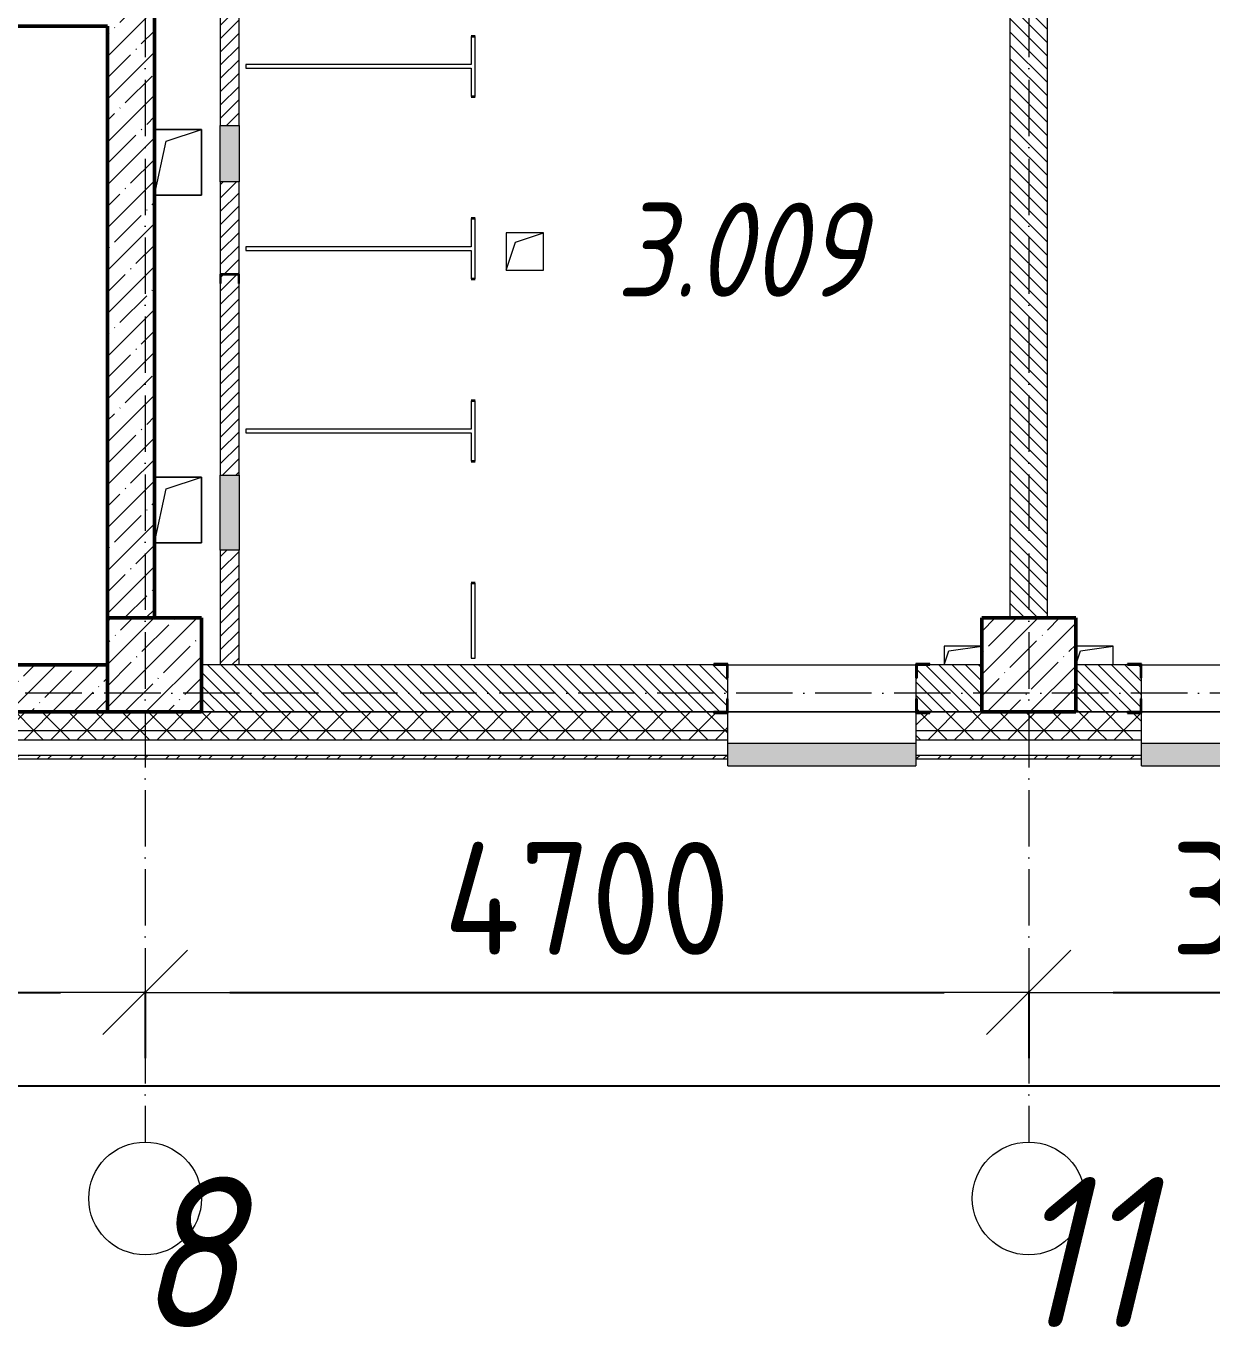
# Model space of a CAD drawing. Header units: millimetres. Extents: x 2294 to 908349, y -83289 to 219220.
# Drawn here: x 178200 to 184509, y 57933 to 64856 of the extents above; entities that cross this region are included whole.
import ezdxf

# ---------------------------------------------------------------- set-up
doc = ezdxf.new("R2010")
doc.units = ezdxf.units.MM
doc.linetypes.add('50_200_ШТРИХ_1Т_ш5_п1_п1_', pattern=[700, 500, -100, 0, -100])
for name, color, linetype, lineweight in [('A-____-____-DIMS', 7, 'Continuous', 9), ('A-DOOR-OPNG-MCUT', 7, 'Continuous', 35), ('A-FLOR-____-OTLN', 7, 'Continuous', 9), ('A-GENM-____-MCUT', 7, 'Continuous', 25), ('A-GENM-____-OTLN', 7, 'Continuous', 9), ('A-GENM-____-OTLN-1', 7, 'Continuous', 25), ('A-GLAZ-____-OTLN', 7, 'Continuous', 9), ('A-WALL-____-MCUT', 7, 'Continuous', 13), ('A-WALL-____-MCUT-1', 7, 'Continuous', 9), ('A-WALL-____-MCUT-2', 7, 'Continuous', 50), ('A-WALL-____-OTLN', 7, 'Continuous', 9), ('A-WALL-____-PATT-1', 7, 'Continuous', 9), ('A-WALL-FNSH-MCUT-1', 7, 'Continuous', 9), ('S-COLS-____-MCUT', 7, 'Continuous', 50), ('S-COLS-____-OTLN', 7, 'Continuous', 9), ('S-GRID-____-IDEN', 7, 'Continuous', 9), ('S-GRID-____-OTLN-1', 7, '50_200_ШТРИХ_1Т_ш5_п1_п1_', 9), ('Марки помещений', 7, 'Continuous', 9)]:
    doc.layers.add(name, color=color, linetype=linetype, lineweight=lineweight)
doc.layers.add('A-DOOR-____-OTLN-1', color=7, linetype='Continuous', lineweight=9, true_color=0xffffff)
doc.layers.add('A-GLAZ-____-OTLN-1', color=7, linetype='Continuous', lineweight=9, true_color=0xc0c0c0)
doc.styles.add('ISOCPEUR_I_2', font='isocpeui.ttf', dxfattribs={"width": 0.85, "height": 2.3})
doc.styles.add('ISOCPEUR_I_9', font='isocpeui.ttf', dxfattribs={"width": 0.9, "height": 250})
doc.styles.add('СПДС', font='isocpeur.ttf', dxfattribs={"width": 0.9})
doc.dimstyles.new('Размера А3', dxfattribs={"dimtxt": 800, "dimasz": 450, "dimexe": 350, "dimexo": 100, "dimgap": 200, "dimtad": 1, "dimdec": 0, "dimrnd": 10, "dimzin": 0, "dimdsep": 46, "dimtxsty": 'СПДС', "dimblk": 'ARROWHEAD_6', "dimcen": 1, "dimclrd": 5, "dimclre": 5, "dimclrt": 5, "dimazin": 0, "dimtfac": 1, "dimtdec": 0, "dimtmove": 2, "dimatfit": 3, "dimfxl": 1, "dimtolj": 1, "dimtzin": 0, "dimarcsym": 0})
pattern_1 = [(135, (165583.507, 6025.276), (-35.35534, -35.35534), [])]
pattern_2 = [(45, (165583.51, 6025.28), (-70.71068, 70.71068), []), (135, (165583.51, 6025.28), (-70.71068, -70.71068), [])]
pattern_3 = [(45, (165583.5, 6025.28), (-114.04925, 114.04925), []), (45, (165697.56, 6025.28), (-114.04925, 114.04925), [201.612, -40.322, 3.353, -36.97])]

# ---------------------------------------------------------------- blocks, each defined once
blk = doc.blocks.new('Ось сетки - Круг_Ø6_00__ISO-2_5_0_9K_-25732049-АР1_План отверстий 3 этажа в осях 1-64_Ю-ЯЯ')
at = {"layer": 'S-GRID-____-IDEN'}
blk.add_circle((0, 0), 3, dxfattribs=at)
blk = doc.blocks.new('ARROWHEAD_6')
at = {"color": 0, "linetype": 'Continuous'}
for p, q in [((-0.5, -0.5), (0.5, 0.5)), ((0, 0), (-1, 0))]:
    blk.add_line(p, q, dxfattribs=at)
blk = doc.blocks.new('*D2767')
at = {"layer": 'A-____-____-DIMS', "color": 0, "lineweight": -2, "transparency": 16777216}
for p, q in [((175433.5, 59719.8), (175433.5, 59363.7)), ((175883.5, 59713.7), (178383.5, 59713.7)), ((178833.5, 59719.8), (178833.5, 59363.7))]:
    blk.add_line(p, q, dxfattribs=at)
at = {"layer": 'Defpoints', "color": 0, "transparency": 16777216}
for p in [(175433.5, 59819.8), (178833.5, 59819.8), (178833.5, 59713.7)]:
    blk.add_point(p, dxfattribs=at)
at = {"layer": 'A-____-____-DIMS', "color": 0, "lineweight": -2, "transparency": 16777216, "xscale": 450, "yscale": 450, "zscale": 450, "rotation": 180}
blk.add_blockref('ARROWHEAD_6', (175433.5, 59713.7), dxfattribs=at)
at = {"layer": 'A-____-____-DIMS', "color": 0, "lineweight": -2, "transparency": 16777216, "xscale": 450, "yscale": 450, "zscale": 450}
blk.add_blockref('ARROWHEAD_6', (178833.5, 59713.7), dxfattribs=at)
at = {"layer": 'A-____-____-DIMS', "color": 0, "transparency": 16777216, "insert": (177133.5, 60213.7), "char_height": 600, "attachment_point": 5, "style": 'СПДС'}
blk.add_mtext('\\A1;3400', dxfattribs=at)
blk = doc.blocks.new('*D2768')
at = {"layer": 'A-____-____-DIMS', "color": 0, "lineweight": -2, "transparency": 16777216}
for p, q in [((178833.5, 59719.8), (178833.5, 59363.7)), ((179283.5, 59713.7), (183083.5, 59713.7)), ((183533.5, 59719.8), (183533.5, 59363.7))]:
    blk.add_line(p, q, dxfattribs=at)
at = {"layer": 'Defpoints', "color": 0, "transparency": 16777216}
for p in [(178833.5, 59819.8), (183533.5, 59819.8), (183533.5, 59713.7)]:
    blk.add_point(p, dxfattribs=at)
at = {"layer": 'A-____-____-DIMS', "color": 0, "lineweight": -2, "transparency": 16777216, "xscale": 450, "yscale": 450, "zscale": 450, "rotation": 180}
blk.add_blockref('ARROWHEAD_6', (178833.5, 59713.7), dxfattribs=at)
at = {"layer": 'A-____-____-DIMS', "color": 0, "lineweight": -2, "transparency": 16777216, "xscale": 450, "yscale": 450, "zscale": 450}
blk.add_blockref('ARROWHEAD_6', (183533.5, 59713.7), dxfattribs=at)
at = {"layer": 'A-____-____-DIMS', "color": 0, "transparency": 16777216, "insert": (181183.5, 60213.7), "char_height": 600, "attachment_point": 5, "style": 'СПДС'}
blk.add_mtext('\\A1;4700', dxfattribs=at)
blk = doc.blocks.new('*D2769')
at = {"layer": 'A-____-____-DIMS', "color": 0, "lineweight": -2, "transparency": 16777216}
for p, q in [((183533.5, 59719.8), (183533.5, 59363.7)), ((183983.5, 59713.7), (186083.5, 59713.7)), ((186533.5, 59719.8), (186533.5, 59363.7))]:
    blk.add_line(p, q, dxfattribs=at)
at = {"layer": 'Defpoints', "color": 0, "transparency": 16777216}
for p in [(183533.5, 59819.8), (186533.5, 59819.8), (186533.5, 59713.7)]:
    blk.add_point(p, dxfattribs=at)
at = {"layer": 'A-____-____-DIMS', "color": 0, "lineweight": -2, "transparency": 16777216, "xscale": 450, "yscale": 450, "zscale": 450, "rotation": 180}
blk.add_blockref('ARROWHEAD_6', (183533.5, 59713.7), dxfattribs=at)
at = {"layer": 'A-____-____-DIMS', "color": 0, "lineweight": -2, "transparency": 16777216, "xscale": 450, "yscale": 450, "zscale": 450}
blk.add_blockref('ARROWHEAD_6', (186533.5, 59713.7), dxfattribs=at)
at = {"layer": 'A-____-____-DIMS', "color": 0, "transparency": 16777216, "insert": (185033.5, 60213.7), "char_height": 600, "attachment_point": 5, "style": 'СПДС'}
blk.add_mtext('\\A1;3000', dxfattribs=at)
blk = doc.blocks.new('*D2785')
at = {"layer": 'A-____-____-DIMS', "color": 0, "lineweight": -2, "transparency": 16777216}
for p, q in [((163233.5, 59223), (163233.5, 58866.9)), ((163683.5, 59216.9), (236183.5, 59216.9)), ((236633.5, 59223), (236633.5, 58866.9))]:
    blk.add_line(p, q, dxfattribs=at)
at = {"layer": 'Defpoints', "color": 0, "transparency": 16777216}
for p in [(163233.5, 59323), (236633.5, 59323), (236633.5, 59216.9)]:
    blk.add_point(p, dxfattribs=at)
at = {"layer": 'A-____-____-DIMS', "color": 0, "lineweight": -2, "transparency": 16777216, "xscale": 450, "yscale": 450, "zscale": 450, "rotation": 180}
blk.add_blockref('ARROWHEAD_6', (163233.5, 59216.9), dxfattribs=at)
at = {"layer": 'A-____-____-DIMS', "color": 0, "lineweight": -2, "transparency": 16777216, "xscale": 450, "yscale": 450, "zscale": 450}
blk.add_blockref('ARROWHEAD_6', (236633.5, 59216.9), dxfattribs=at)
at = {"layer": 'A-____-____-DIMS', "color": 0, "transparency": 16777216, "insert": (199933.5, 59716.9), "char_height": 600, "attachment_point": 5, "style": 'СПДС'}
blk.add_mtext('\\A1;73400', dxfattribs=at)
blk = doc.blocks.new('BSC_Колонна _Прямоугольная - 500х500-V30-АР1_План отверстий 3 этажа в осях 1-64_Ю-ЯЯ')
at = {"layer": 'S-COLS-____-OTLN'}
h = blk.add_hatch(dxfattribs=at)
h.set_pattern_fill('FP_37', color=256, style=0, pattern_type=2)
h.set_pattern_definition([(45, (-17950, -55431.04), (-114.04925, 114.04925), []), (45, (-17835.95, -55431.04), (-114.04925, 114.04925), [201.613, -40.323, 3.353, -36.97])])
h.paths.add_polyline_path([(-250, -250), (250, -250), (250, 250), (-250, 250), (-250, 177.9)], flags=0)
at = {"layer": 'S-COLS-____-MCUT'}
for p, q in [((250, 250), (-250, 250)), ((-250, 250), (-250, -250)), ((250, -250), (250, 250)), ((-250, -250), (250, -250))]:
    blk.add_line(p, q, dxfattribs=at)
blk = doc.blocks.new('BSC_Колонна _Прямоугольная - 500х500-V60-АР1_План отверстий 3 этажа в осях 1-64_Ю-ЯЯ')
at = {"layer": 'S-COLS-____-OTLN'}
h = blk.add_hatch(dxfattribs=at)
h.set_pattern_fill('FP_68', color=256, style=0, pattern_type=2)
h.set_pattern_definition([(45, (-13300, -55431.04), (-114.04925, 114.04925), []), (45, (-13185.95, -55431.04), (-114.04925, 114.04925), [201.613, -40.323, 3.353, -36.97])])
h.paths.add_polyline_path([(-250, -250), (250, -250), (250, 250), (-250, 250)], flags=0)
at = {"layer": 'S-COLS-____-MCUT'}
for p, q in [((250, 250), (-250, 250)), ((-250, 250), (-250, -250)), ((250, -250), (250, 250)), ((-250, -250), (250, -250))]:
    blk.add_line(p, q, dxfattribs=at)
blk = doc.blocks.new('DOR_ДУ_распашная__1Ст_Прямоугольная_ШЕР - Вн_650х2100h_Кабинки С_у-18405741-АР1_План отверстий 3 этажа в осях 1-64_Ю-ЯЯ')
at = {"layer": 'A-DOOR-OPNG-MCUT'}
for p, q in [((-325, -10), (-325, 10)), ((325, 10), (325, -10))]:
    blk.add_line(p, q, dxfattribs=at)
blk = doc.blocks.new('Фахверк_СКБ_Уголок - 250_2700-27497298-АР1_План отверстий 3 этажа в осях 1-64_Ю-ЯЯ')
at = {"layer": 'A-GENM-____-MCUT'}
for p, q in [((200, 181), (125, 181)), ((125, 181), (125, 106)), ((131, 106), (131, 175)), ((131, 175), (200, 175)), ((200, 175), (200, 181)), ((125, 106), (131, 106)), ((131, -6), (125, -6)), ((125, -6), (125, -81)), ((131, -75), (131, -6)), ((125, -81), (200, -81)), ((200, -75), (131, -75)), ((200, -81), (200, -75))]:
    blk.add_line(p, q, dxfattribs=at)
blk = doc.blocks.new('154_Фахверк_СКБ_Швеллер - Тип_100_3960-28737914-АР1_План отверстий 3 этажа в осях 1-64_Ю-ЯЯ')
at = {"layer": 'A-GENM-____-MCUT'}
for p, q in [((175, 50), (125, 50)), ((125, 50), (125, -50)), ((128, 47), (175, 47)), ((128, -47), (128, 47)), ((175, 47), (175, 50)), ((125, -50), (175, -50)), ((175, -47), (128, -47)), ((175, -50), (175, -47))]:
    blk.add_line(p, q, dxfattribs=at)
blk = doc.blocks.new('AR_Отверстие Ниша - Лючок-32402568-АР1_План отверстий 3 этажа в осях 1-64_Ю-ЯЯ')
at = {"layer": 'A-GLAZ-____-OTLN'}
blk.add_hatch(color=256, dxfattribs=at).paths.add_polyline_path([(200, 50), (-200, 50), (-200, -50), (200, -50)], flags=0)
for p, q in [((-200, 50), (200, 50)), ((-200, -50), (-200, 50)), ((200, 50), (200, -50)), ((200, -50), (-200, -50))]:
    blk.add_line(p, q, dxfattribs=at)
blk = doc.blocks.new('AR_Отверстие Ниша - Лючок-32402544-АР1_План отверстий 3 этажа в осях 1-64_Ю-ЯЯ')
at = {"layer": 'A-GLAZ-____-OTLN'}
blk.add_hatch(color=256, dxfattribs=at).paths.add_polyline_path([(150, 50), (-150, 50), (-150, -50), (150, -50)], flags=0)
for p, q in [((-150, 50), (150, 50)), ((-150, -50), (-150, 50)), ((150, 50), (150, -50)), ((150, -50), (-150, -50))]:
    blk.add_line(p, q, dxfattribs=at)
blk = doc.blocks.new('AR_Отверстие прямоугольное _в плите_ - AR_Отверстие прямоугольное _в плите_-V168-АР1_План отверстий 3 этажа в осях 1-64_Ю-ЯЯ')
at = {"layer": 'A-GENM-____-OTLN'}
for p, q in [((125, 175), (-125, 175)), ((-62.5, 112.5), (125, 175)), ((125, -175), (125, 175)), ((-125, -175), (-62.5, 112.5)), ((-125, -175), (125, -175))]:
    blk.add_line(p, q, dxfattribs=at)
blk = doc.blocks.new('AR_Отверстие прямоугольное _в плите_ - AR_Отверстие прямоугольное _в плите_-30459207-АР1_План отверстий 3 этажа в осях 1-64_Ю-ЯЯ')
at = {"layer": 'A-GENM-____-OTLN'}
for p, q in [((100, 100), (-100, 100)), ((-100, 100), (-100, -100)), ((-50, 50), (100, 100)), ((100, -100), (100, 100)), ((-100, -100), (-50, 50)), ((-100, -100), (100, -100))]:
    blk.add_line(p, q, dxfattribs=at)
blk = doc.blocks.new('AR_Отверстие прямоугольное _в плите_ - AR_Отверстие прямоугольное _в плите_-V178-АР1_План отверстий 3 этажа в осях 1-64_Ю-ЯЯ')
at = {"layer": 'A-GENM-____-OTLN'}
for p, q in [((100, 50), (-100, 50)), ((-100, -50), (-75, 25)), ((-75, 25), (100, 50)), ((100, -50), (100, 50))]:
    blk.add_line(p, q, dxfattribs=at)
blk = doc.blocks.new('AR_Отверстие прямоугольное _в плите_ - AR_Отверстие прямоугольное _в плите_-30510746-АР1_План отверстий 3 этажа в осях 1-64_Ю-ЯЯ')
at = {"layer": 'A-GENM-____-OTLN'}
for p, q in [((100, 50), (-100, 50)), ((-100, 50), (-100, -50)), ((-100, -50), (-75, 25)), ((-75, 25), (100, 50))]:
    blk.add_line(p, q, dxfattribs=at)
blk = doc.blocks.new('Отлив_СКБ - Отлив витража_120_НВФ-31885283-АР1_План отверстий 3 этажа в осях 1-64_Ю-ЯЯ')
at = {"layer": 'A-GLAZ-____-OTLN-1'}
for points in [[(426.9, -2), (1000, -2), (1000, 0), (0, 0), (0, -2)], [(426.9, -120), (1000, -120), (1000, -2), (0, -2), (0, -120)]]:
    blk.add_hatch(color=256, dxfattribs=at).paths.add_polyline_path(points, flags=0)
at = {"layer": 'A-GLAZ-____-OTLN'}
for p, q in [((0, 0), (1000, 0)), ((1000, -2), (0, -2)), ((0, -120), (0, -83)), ((0, -120), (1000, -120)), ((1000, -83), (1000, -120))]:
    blk.add_line(p, q, dxfattribs=at)
blk = doc.blocks.new('Отлив_СКБ - Отлив витража_120_НВФ-31885687-АР1_План отверстий 3 этажа в осях 1-64_Ю-ЯЯ')
at = {"layer": 'A-GLAZ-____-OTLN-1'}
for points in [[(0, -2), (1800, -2), (1800, 0), (0, 0)], [(945, -120), (1800, -120), (1800, -2), (0, -2), (0, -120), (878.1, -120)]]:
    blk.add_hatch(color=256, dxfattribs=at).paths.add_polyline_path(points, flags=0)
at = {"layer": 'A-GLAZ-____-OTLN'}
for p, q in [((0, 0), (1800, 0)), ((1800, -2), (0, -2)), ((0, -120), (0, -83)), ((0, -120), (1800, -120)), ((1800, -83), (1800, -120))]:
    blk.add_line(p, q, dxfattribs=at)
blk = doc.blocks.new('3floor')
at = {"layer": 'A-WALL-____-PATT-1'}
h = blk.add_hatch(dxfattribs=at)
h.set_pattern_fill('FP_12', color=256, style=0, pattern_type=2)
h.set_pattern_definition(pattern_3)
h.paths.add_polyline_path([(178633.5, 61706.3), (178883.5, 61706.3), (178883.5, 69206.3), (178633.5, 69206.3), (178633.5, 63248.7)], flags=0)
h = blk.add_hatch(dxfattribs=at)
h.set_pattern_fill('FP_8', color=256, style=0, pattern_type=2)
h.set_pattern_definition([(45, (165583.507, 6025.276), (-35.35534, 35.35534), [])])
h.paths.add_polyline_path([(179233.5, 61456.3), (179333.5, 61456.3), (179333.5, 62066.3), (179233.5, 62066.3)], flags=0)
h.paths.add_polyline_path([(179333.5, 62466.3), (179333.5, 63486.3), (179330.5, 63486.3), (179330.5, 63533.3), (179236.5, 63533.3), (179236.5, 63486.3), (179233.5, 63486.3), (179233.5, 62466.3), (179257.7, 62466.3)], flags=0)
h.paths.add_polyline_path([(179330.5, 63536.3), (179333.5, 63536.3), (179333.5, 64026.3), (179233.5, 64026.3), (179233.5, 63536.3), (179283.3, 63536.3)], flags=0)
h.paths.add_polyline_path([(179333.5, 64326.3), (179333.5, 66706.3), (179233.5, 66706.3), (179233.5, 64326.3), (179302.2, 64326.3)], flags=0)
h.paths.add_polyline_path([(179233.5, 67206.3), (179333.5, 67206.3), (179333.5, 69006.3), (179233.5, 69006.3)], flags=0)
h = blk.add_hatch(dxfattribs=at)
h.set_pattern_fill('FP_9', color=256, style=0, pattern_type=2)
h.set_pattern_definition(pattern_1)
h.paths.add_polyline_path([(183433.5, 61706.3), (183633.5, 61706.3), (183633.5, 65206.3), (183564.5, 65206.3), (183564.5, 65212.3), (183633.5, 65212.3), (183633.5, 68706.3), (183433.5, 68706.3), (183433.5, 65212.3), (183502.5, 65212.3), (183502.5, 65206.3), (183433.5, 65206.3), (183433.5, 63248.7)], flags=0)
h = blk.add_hatch(dxfattribs=at)
h.set_pattern_fill('FP_12', color=256, style=0, pattern_type=2)
h.set_pattern_definition(pattern_3)
h.paths.add_polyline_path([(178633.5, 61206.3), (178633.5, 61456.3), (172133.5, 61456.3), (172133.5, 61206.3), (177941.7, 61206.3)], flags=0)
h.paths.add_polyline_path([(171133.5, 61206.3), (171133.5, 61456.3), (170883.5, 61456.3), (170883.5, 61206.3)], flags=0)
h = blk.add_hatch(dxfattribs=at)
h.set_pattern_fill('FP_9', color=256, style=0, pattern_type=2)
h.set_pattern_definition(pattern_1)
h.paths.add_polyline_path([(183283.5, 61206.3), (183283.5, 61456.3), (182939.5, 61456.3), (182939.5, 61387.3), (182933.5, 61387.3), (182933.5, 61275.3), (182939.5, 61275.3), (182939.5, 61206.3), (183244.1, 61206.3)], flags=0)
h.paths.add_polyline_path([(181927.5, 61206.3), (181927.5, 61275.3), (181933.5, 61275.3), (181933.5, 61387.3), (181927.5, 61387.3), (181927.5, 61456.3), (179133.5, 61456.3), (179133.5, 61206.3), (181858.5, 61206.3)], flags=0)
h = blk.add_hatch(dxfattribs=at)
h.set_pattern_fill('FP_9', color=256, style=0, pattern_type=2)
h.set_pattern_definition(pattern_1)
h.paths.add_polyline_path([(185939.5, 61206.3), (186283.5, 61206.3), (186283.5, 61456.3), (185939.5, 61456.3), (185939.5, 61387.3), (185933.5, 61387.3), (185933.5, 61275.3), (185939.5, 61275.3)], flags=0)
h.paths.add_polyline_path([(183877.5, 61206.3), (184127.5, 61206.3), (184127.9, 61275.3), (184133.5, 61275.3), (184133.5, 61387.3), (184127.5, 61387.3), (184127.5, 61456.3), (183783.5, 61456.3), (183783.5, 61206.3)], flags=0)
h = blk.add_hatch(dxfattribs=at)
h.set_pattern_fill('FP_4', color=256, style=0, pattern_type=2)
h.set_pattern_definition(pattern_2)
h.paths.add_polyline_path([(239803, 61106.3), (239883.5, 61106.3), (239883.5, 61206.3), (233533.5, 61206.3), (233533.5, 61106.3), (236268.1, 61106.3)], flags=0)
h.paths.add_polyline_path([(229198.2, 61106.3), (229583.5, 61106.3), (229583.5, 61200.3), (229508.5, 61200.3), (229508.5, 61206.3), (228558.5, 61206.3), (228558.5, 61200.3), (228483.5, 61200.3), (228483.5, 61106.3), (228833.5, 61106.3)], flags=0)
h.paths.add_polyline_path([(230965.7, 61106.3), (232533.5, 61106.3), (232533.5, 61206.3), (230658.5, 61206.3), (230658.5, 61200.3), (230583.5, 61200.3), (230583.5, 61106.3)], flags=0)
h.paths.add_polyline_path([(225558.5, 61106.3), (226683.5, 61106.3), (226683.5, 61200.3), (226608.5, 61200.3), (226608.5, 61206.3), (225558.5, 61206.3), (225558.5, 61200.3), (225483.5, 61200.3), (225483.5, 61106.3), (225489.5, 61106.3)], flags=0)
h.paths.add_polyline_path([(223683.5, 61106.3), (223683.5, 61200.3), (223608.5, 61200.3), (223608.5, 61206.3), (222558.5, 61206.3), (222558.5, 61200.3), (222483.5, 61200.3), (222483.5, 61106.3), (223012.1, 61106.3)], flags=0)
h.paths.add_polyline_path([(219558.5, 61106.3), (220683.5, 61106.3), (220683.5, 61200.3), (220608.5, 61200.3), (220608.5, 61206.3), (219558.5, 61206.3), (219558.5, 61200.3), (219483.5, 61200.3), (219483.5, 61106.3)], flags=0)
h.paths.add_polyline_path([(217608.5, 61106.3), (217683.5, 61106.3), (217683.5, 61200.3), (217608.5, 61200.3), (217608.5, 61206.3), (216558.5, 61206.3), (216558.5, 61200.3), (216483.5, 61200.3), (216483.5, 61106.3), (216825.9, 61106.3)], flags=0)
h.paths.add_polyline_path([(213833.5, 61106.3), (214683.5, 61106.3), (214683.5, 61200.3), (214608.5, 61200.3), (214608.5, 61206.3), (213558.5, 61206.3), (213558.5, 61200.3), (213483.5, 61200.3), (213483.5, 61106.3), (213558.5, 61106.3)], flags=0)
h.paths.add_polyline_path([(211523.6, 61106.3), (211683.5, 61106.3), (211683.5, 61200.3), (211608.5, 61200.3), (211608.5, 61206.3), (210008.5, 61206.3), (210008.5, 61200.3), (209933.5, 61200.3), (209933.5, 61106.3), (210639.8, 61106.3)], flags=0)
h.paths.add_polyline_path([(207988.6, 61106.3), (208133.5, 61106.3), (208133.5, 61200.3), (208058.5, 61200.3), (208058.5, 61206.3), (207008.5, 61206.3), (207008.5, 61200.3), (206933.5, 61200.3), (206933.5, 61106.3)], flags=0)
h.paths.add_polyline_path([(205133.5, 61106.3), (205133.5, 61200.3), (205058.5, 61200.3), (205058.5, 61206.3), (204008.5, 61206.3), (204008.5, 61200.3), (203933.5, 61200.3), (203933.5, 61106.3), (204453.7, 61106.3)], flags=0)
h.paths.add_polyline_path([(201802.5, 61106.3), (202133.5, 61106.3), (202133.5, 61200.3), (202058.5, 61200.3), (202058.5, 61206.3), (201008.5, 61206.3), (201008.5, 61200.3), (200933.5, 61200.3), (200933.5, 61106.3), (201360.6, 61106.3)], flags=0)
h.paths.add_polyline_path([(198008.5, 61106.3), (199133.5, 61106.3), (199133.5, 61200.3), (199058.5, 61200.3), (199058.5, 61206.3), (198008.5, 61206.3), (198008.5, 61200.3), (197933.5, 61200.3), (197933.5, 61106.3), (197939.5, 61106.3)], flags=0)
h.paths.add_polyline_path([(194933.5, 61106.3), (196133.5, 61106.3), (196133.5, 61200.3), (196058.5, 61200.3), (196058.5, 61206.3), (195008.5, 61206.3), (195008.5, 61200.3), (194933.5, 61200.3)], flags=0)
h.paths.add_polyline_path([(193133.5, 61106.3), (193133.5, 61200.3), (193058.5, 61200.3), (193058.5, 61206.3), (192008.5, 61206.3), (192008.5, 61200.3), (191933.5, 61200.3), (191933.5, 61106.3), (192965.2, 61106.3)], flags=0)
h.paths.add_polyline_path([(189008.5, 61106.3), (190133.5, 61106.3), (190133.5, 61200.3), (190058.5, 61200.3), (190058.5, 61206.3), (189008.5, 61206.3), (189008.5, 61200.3), (188933.5, 61200.3), (188933.5, 61106.3), (188939.5, 61106.3)], flags=0)
h.paths.add_polyline_path([(187133.5, 61106.3), (187133.5, 61200.3), (187058.5, 61200.3), (187058.5, 61206.3), (186008.5, 61206.3), (186008.5, 61200.3), (185933.5, 61200.3), (185933.5, 61106.3), (187058.5, 61106.3)], flags=0)
h.paths.add_polyline_path([(183783.5, 61106.3), (184133.5, 61106.3), (184133.5, 61200.3), (184058.5, 61200.3), (184058.5, 61206.3), (183008.5, 61206.3), (183008.5, 61200.3), (182933.5, 61200.3), (182933.5, 61106.3), (183283.5, 61106.3)], flags=0)
h.paths.add_polyline_path([(181933.5, 61106.3), (181933.5, 61200.3), (181858.5, 61200.3), (181858.5, 61206.3), (172133.5, 61206.3), (172133.5, 61106.3), (181476.7, 61106.3)], flags=0)
h.paths.add_polyline_path([(171133.5, 61106.3), (171133.5, 61206.3), (163133.5, 61206.3), (163133.5, 61106.3), (169104.4, 61106.3)], flags=0)
h = blk.add_hatch(dxfattribs=at)
h.set_pattern_fill('FP_4', color=256, style=0, pattern_type=2)
h.set_pattern_definition(pattern_2)
h.paths.add_polyline_path([(239883.5, 61056.3), (239883.5, 61106.3), (233533.5, 61106.3), (233533.5, 61056.3), (239803, 61056.3)], flags=0)
h.paths.add_polyline_path([(232533.5, 61056.3), (232533.5, 61106.3), (230583.5, 61106.3), (230583.5, 61056.3), (230965.7, 61056.3)], flags=0)
h.paths.add_polyline_path([(226683.5, 61056.3), (226683.5, 61106.3), (225483.5, 61106.3), (225483.5, 61056.3), (225663.3, 61056.3)], flags=0)
h.paths.add_polyline_path([(229198.2, 61056.3), (229583.5, 61056.3), (229583.5, 61106.3), (228483.5, 61106.3), (228483.5, 61056.3)], flags=0)
h.paths.add_polyline_path([(223012.1, 61056.3), (223683.5, 61056.3), (223683.5, 61106.3), (222483.5, 61106.3), (222483.5, 61056.3)], flags=0)
h.paths.add_polyline_path([(220683.5, 61056.3), (220683.5, 61106.3), (219483.5, 61106.3), (219483.5, 61056.3), (220360.9, 61056.3)], flags=0)
h.paths.add_polyline_path([(217683.5, 61056.3), (217683.5, 61106.3), (216483.5, 61106.3), (216483.5, 61056.3), (216825.9, 61056.3)], flags=0)
h.paths.add_polyline_path([(214683.5, 61056.3), (214683.5, 61106.3), (213483.5, 61106.3), (213483.5, 61056.3), (214174.7, 61056.3)], flags=0)
h.paths.add_polyline_path([(211683.5, 61056.3), (211683.5, 61106.3), (209933.5, 61106.3), (209933.5, 61056.3), (211523.6, 61056.3)], flags=0)
h.paths.add_polyline_path([(208133.5, 61056.3), (208133.5, 61106.3), (206933.5, 61106.3), (206933.5, 61056.3), (207988.6, 61056.3)], flags=0)
h.paths.add_polyline_path([(205133.5, 61056.3), (205133.5, 61106.3), (203933.5, 61106.3), (203933.5, 61056.3), (204453.7, 61056.3)], flags=0)
h.paths.add_polyline_path([(202133.5, 61056.3), (202133.5, 61106.3), (200933.5, 61106.3), (200933.5, 61056.3), (201802.5, 61056.3)], flags=0)
h.paths.add_polyline_path([(197933.5, 61056.3), (199133.5, 61056.3), (199133.5, 61106.3), (197933.5, 61106.3)], flags=0)
h.paths.add_polyline_path([(195616.4, 61056.3), (196133.5, 61056.3), (196133.5, 61106.3), (194933.5, 61106.3), (194933.5, 61056.3)], flags=0)
h.paths.add_polyline_path([(192965.2, 61056.3), (193133.5, 61056.3), (193133.5, 61106.3), (191933.5, 61106.3), (191933.5, 61056.3), (192081.4, 61056.3)], flags=0)
h.paths.add_polyline_path([(190133.5, 61056.3), (190133.5, 61106.3), (188933.5, 61106.3), (188933.5, 61056.3), (189430.2, 61056.3)], flags=0)
h.paths.add_polyline_path([(186779.1, 61056.3), (187133.5, 61056.3), (187133.5, 61106.3), (185933.5, 61106.3), (185933.5, 61056.3)], flags=0)
h.paths.add_polyline_path([(184127.9, 61056.3), (184133.5, 61056.3), (184133.5, 61106.3), (182933.5, 61106.3), (182933.5, 61056.3), (183244.1, 61056.3)], flags=0)
h.paths.add_polyline_path([(181476.7, 61056.3), (181933.5, 61056.3), (181933.5, 61106.3), (172133.5, 61106.3), (172133.5, 61056.3), (179709.2, 61056.3)], flags=0)
h.paths.add_polyline_path([(171133.5, 61056.3), (171133.5, 61106.3), (163033.5, 61106.3), (163033.5, 61056.3), (169104.4, 61056.3)], flags=0)
h = blk.add_hatch(dxfattribs=at)
h.set_pattern_fill('FP_6', color=256, style=0, pattern_type=2)
h.set_pattern_definition([(45, (165583.51, 6025.28), (-85.53659, 85.53659), []), (45, (165640.53, 6025.28), (-85.53659, 85.53659), [])])
h.paths.add_polyline_path([(210639.8, 60956.3), (210798.5, 60956.3), (210798.5, 60976.3), (209933.5, 60976.3), (209933.5, 60956.3)], flags=0)
h.paths.add_polyline_path([(208133.5, 60956.3), (208133.5, 60976.3), (206933.5, 60976.3), (206933.5, 60956.3), (207988.6, 60956.3)], flags=0)
h.paths.add_polyline_path([(205133.5, 60956.3), (205133.5, 60976.3), (203933.5, 60976.3), (203933.5, 60956.3), (204453.7, 60956.3)], flags=0)
h.paths.add_polyline_path([(202133.5, 60956.3), (202133.5, 60976.3), (200933.5, 60976.3), (200933.5, 60956.3), (201802.5, 60956.3)], flags=0)
h.paths.add_polyline_path([(199133.5, 60956.3), (199133.5, 60976.3), (197933.5, 60976.3), (197933.5, 60956.3), (198267.6, 60956.3)], flags=0)
h.paths.add_polyline_path([(195616.4, 60956.3), (196133.5, 60956.3), (196133.5, 60976.3), (194933.5, 60976.3), (194933.5, 60956.3)], flags=0)
h.paths.add_polyline_path([(192965.2, 60956.3), (193133.5, 60956.3), (193133.5, 60976.3), (191933.5, 60976.3), (191933.5, 60956.3), (192081.4, 60956.3)], flags=0)
h.paths.add_polyline_path([(188933.5, 60956.3), (190133.5, 60956.3), (190133.5, 60976.3), (188933.5, 60976.3)], flags=0)
h.paths.add_polyline_path([(185933.5, 60956.3), (187133.5, 60956.3), (187133.5, 60976.3), (185933.5, 60976.3)], flags=0)
h.paths.add_polyline_path([(182933.5, 60956.3), (184133.5, 60956.3), (184133.5, 60976.3), (182933.5, 60976.3)], flags=0)
h.paths.add_polyline_path([(181933.5, 60956.3), (181933.5, 60976.3), (172133.5, 60976.3), (172133.5, 60956.3), (181476.7, 60956.3)], flags=0)
h.paths.add_polyline_path([(171133.5, 60956.3), (171133.5, 60976.3), (162903.5, 60976.3), (162903.5, 60956.3), (169104.4, 60956.3)], flags=0)
at = {"layer": 'A-FLOR-____-OTLN'}
for p, q in [((178883.5, 64306.3), (179133.5, 64306.3)), ((179133.5, 64306.3), (179133.5, 63956.3)), ((179133.5, 63956.3), (178883.5, 63956.3)), ((178883.5, 62456.3), (179133.5, 62456.3)), ((179133.5, 62456.3), (179133.5, 62106.3)), ((179133.5, 62106.3), (178883.5, 62106.3))]:
    blk.add_line(p, q, dxfattribs=at)
at = {"layer": 'A-WALL-____-MCUT'}
for p, q in [((183433.5, 65206.3), (183433.5, 61706.3)), ((183633.5, 61706.3), (183633.5, 65206.3)), ((181858.5, 61456.3), (179133.5, 61456.3)), ((183283.5, 61456.3), (183008.5, 61456.3)), ((184058.5, 61456.3), (183783.5, 61456.3)), ((181933.5, 61275.3), (181933.5, 61387.3)), ((182933.5, 61387.3), (182933.5, 61275.3)), ((184133.5, 61275.3), (184133.5, 61387.3)), ((181933.5, 60976.3), (181933.5, 61200.3)), ((182933.5, 61200.3), (182933.5, 60976.3)), ((184133.5, 60976.3), (184133.5, 61200.3)), ((172133.5, 60976.3), (181933.5, 60976.3)), ((182933.5, 60976.3), (184133.5, 60976.3))]:
    blk.add_line(p, q, dxfattribs=at)
at = {"layer": 'A-WALL-____-MCUT-1'}
for p, q in [((179133.5, 61206.3), (181858.5, 61206.3)), ((181858.5, 61206.3), (179133.5, 61206.3)), ((183008.5, 61206.3), (183283.5, 61206.3)), ((183283.5, 61206.3), (183008.5, 61206.3)), ((184058.5, 61206.3), (183783.5, 61206.3)), ((183783.5, 61206.3), (184058.5, 61206.3)), ((181933.5, 61106.3), (172133.5, 61106.3)), ((184133.5, 61106.3), (182933.5, 61106.3)), ((181933.5, 61056.3), (172133.5, 61056.3)), ((184133.5, 61056.3), (182933.5, 61056.3))]:
    blk.add_line(p, q, dxfattribs=at)
at = {"layer": 'A-WALL-____-MCUT-2'}
for p, q in [((178883.5, 61706.3), (178883.5, 69206.3)), ((173183.5, 64856.3), (178633.5, 64856.3)), ((178633.5, 64856.3), (178633.5, 61706.3)), ((178633.5, 61456.3), (172133.5, 61456.3)), ((178633.5, 61206.3), (172133.5, 61206.3))]:
    blk.add_line(p, q, dxfattribs=at)
at = {"layer": 'A-WALL-____-OTLN'}
for p, q in [((181933.5, 61456.3), (182933.5, 61456.3)), ((184133.5, 61456.3), (185933.5, 61456.3)), ((181933.5, 61206.3), (182933.5, 61206.3)), ((182933.5, 61206.3), (181933.5, 61206.3)), ((184133.5, 61206.3), (185933.5, 61206.3)), ((185933.5, 61206.3), (184133.5, 61206.3))]:
    blk.add_line(p, q, dxfattribs=at)
at = {"layer": 'A-WALL-FNSH-MCUT-1'}
for p, q in [((179233.5, 66706.3), (179233.5, 64326.3)), ((179333.5, 64326.3), (179333.5, 65636.3)), ((180568.5, 64801.3), (180568.5, 64651.3)), ((180588.5, 64481.3), (180588.5, 64801.3)), ((180568.5, 64651.3), (179368.5, 64651.3)), ((179368.5, 64651.3), (179368.5, 64631.3)), ((179368.5, 64631.3), (180568.5, 64631.3)), ((180568.5, 64631.3), (180568.5, 64481.3)), ((179233.5, 64026.3), (179233.5, 63536.3)), ((179333.5, 63536.3), (179333.5, 64026.3)), ((180568.5, 63831.3), (180568.5, 63681.3)), ((180588.5, 63511.3), (180588.5, 63831.3)), ((180568.5, 63681.3), (179368.5, 63681.3)), ((179368.5, 63681.3), (179368.5, 63661.3)), ((179368.5, 63661.3), (180568.5, 63661.3)), ((180568.5, 63661.3), (180568.5, 63511.3)), ((179233.5, 63486.3), (179233.5, 62466.3)), ((179333.5, 62466.3), (179333.5, 63486.3)), ((180568.5, 62861.3), (180568.5, 62711.3)), ((180588.5, 62541.3), (180588.5, 62861.3)), ((180568.5, 62711.3), (179368.5, 62711.3)), ((179368.5, 62711.3), (179368.5, 62691.3)), ((179368.5, 62691.3), (180568.5, 62691.3)), ((180568.5, 62691.3), (180568.5, 62541.3)), ((179233.5, 62066.3), (179233.5, 61456.3)), ((179333.5, 61456.3), (179333.5, 62066.3)), ((180568.5, 61891.3), (180568.5, 61491.3)), ((180588.5, 61491.3), (180588.5, 61891.3)), ((180568.5, 61491.3), (180588.5, 61491.3)), ((172133.5, 60956.3), (181933.5, 60956.3)), ((181933.5, 60956.3), (181933.5, 60976.3)), ((182933.5, 60976.3), (182933.5, 60956.3)), ((182933.5, 60956.3), (184133.5, 60956.3)), ((184133.5, 60956.3), (184133.5, 60976.3))]:
    blk.add_line(p, q, dxfattribs=at)
at = {"layer": 'A-DOOR-____-OTLN-1', "rotation": 90.00000000000007}
for p in [(180578.5, 65126.3), (180578.5, 64156.3), (180578.5, 63186.3), (180578.5, 62216.3)]:
    blk.add_blockref('DOR_ДУ_распашная__1Ст_Прямоугольная_ШЕР - Вн_650х2100h_Кабинки С_у-18405741-АР1_План отверстий 3 этажа в осях 1-64_Ю-ЯЯ', p, dxfattribs=at)
at = {"layer": 'A-GENM-____-OTLN'}
for name, p in [('AR_Отверстие прямоугольное _в плите_ - AR_Отверстие прямоугольное _в плите_-V168-АР1_План отверстий 3 этажа в осях 1-64_Ю-ЯЯ', (179008.5, 64131.3)), ('AR_Отверстие прямоугольное _в плите_ - AR_Отверстие прямоугольное _в плите_-30459207-АР1_План отверстий 3 этажа в осях 1-64_Ю-ЯЯ', (180853.5, 63656.3)), ('AR_Отверстие прямоугольное _в плите_ - AR_Отверстие прямоугольное _в плите_-V168-АР1_План отверстий 3 этажа в осях 1-64_Ю-ЯЯ', (179008.5, 62281.3)), ('AR_Отверстие прямоугольное _в плите_ - AR_Отверстие прямоугольное _в плите_-30510746-АР1_План отверстий 3 этажа в осях 1-64_Ю-ЯЯ', (183183.5, 61506.3)), ('AR_Отверстие прямоугольное _в плите_ - AR_Отверстие прямоугольное _в плите_-V178-АР1_План отверстий 3 этажа в осях 1-64_Ю-ЯЯ', (183883.5, 61506.3))]:
    blk.add_blockref(name, p, dxfattribs=at)
at = {"layer": 'A-GENM-____-OTLN-1'}
for name, p, rotation in [('154_Фахверк_СКБ_Швеллер - Тип_100_3960-28737914-АР1_План отверстий 3 этажа в осях 1-64_Ю-ЯЯ', (179283.5, 63661.3), 270.0000000000001), ('Фахверк_СКБ_Уголок - 250_2700-27497298-АР1_План отверстий 3 этажа в осях 1-64_Ю-ЯЯ', (182058.5, 61381.3), 180), ('Фахверк_СКБ_Уголок - 250_2700-27497298-АР1_План отверстий 3 этажа в осях 1-64_Ю-ЯЯ', (184258.5, 61381.3), 180)]:
    blk.add_blockref(name, p, dxfattribs=dict(at, rotation=rotation))
blk.add_blockref('Фахверк_СКБ_Уголок - 250_2700-27497298-АР1_План отверстий 3 этажа в осях 1-64_Ю-ЯЯ', (182808.5, 61281.3), dxfattribs=at)
at = {"layer": 'A-GLAZ-____-OTLN', "rotation": 270.0000000000001}
for name, p in [('AR_Отверстие Ниша - Лючок-32402544-АР1_План отверстий 3 этажа в осях 1-64_Ю-ЯЯ', (179283.5, 64176.3)), ('AR_Отверстие Ниша - Лючок-32402568-АР1_План отверстий 3 этажа в осях 1-64_Ю-ЯЯ', (179283.5, 62266.3))]:
    blk.add_blockref(name, p, dxfattribs=at)
at = {"layer": 'A-GLAZ-____-OTLN'}
for name, p in [('Отлив_СКБ - Отлив витража_120_НВФ-31885283-АР1_План отверстий 3 этажа в осях 1-64_Ю-ЯЯ', (181933.5, 61039.3)), ('Отлив_СКБ - Отлив витража_120_НВФ-31885687-АР1_План отверстий 3 этажа в осях 1-64_Ю-ЯЯ', (184133.5, 61039.3))]:
    blk.add_blockref(name, p, dxfattribs=at)
at = {"layer": 'S-COLS-____-OTLN'}
for name, p in [('BSC_Колонна _Прямоугольная - 500х500-V60-АР1_План отверстий 3 этажа в осях 1-64_Ю-ЯЯ', (178883.5, 61456.3)), ('BSC_Колонна _Прямоугольная - 500х500-V30-АР1_План отверстий 3 этажа в осях 1-64_Ю-ЯЯ', (183533.5, 61456.3))]:
    blk.add_blockref(name, p, dxfattribs=at)
at = {"layer": 'Марки помещений', "insert": (181339.4, 63916), "char_height": 500, "width": 785.654, "attachment_point": 1, "style": 'ISOCPEUR_I_2'}
blk.add_mtext('3.009', dxfattribs=at)
blk = doc.blocks.new('3osi')
at = {"layer": 'S-GRID-____-OTLN-1', "color": 251, "ltscale": 0.6, "true_color": 0x636466}
for p, q in [((178833.5, 96918.1), (178833.5, 58916.9)), ((183533.5, 96918.1), (183533.5, 58916.9)), ((269657.9, 61306.3), (160914.7, 61306.3))]:
    blk.add_line(p, q, dxfattribs=at)
at = {"layer": 'S-GRID-____-IDEN', "xscale": 99.99999999999993, "yscale": 99.99999999999993, "zscale": 99.99999999999993, "rotation": 180}
for p in [(178833.5, 58616.9), (183533.5, 58616.9)]:
    blk.add_blockref('Ось сетки - Круг_Ø6_00__ISO-2_5_0_9K_-25732049-АР1_План отверстий 3 этажа в осях 1-64_Ю-ЯЯ', p, dxfattribs=at)
at = {"layer": 'S-GRID-____-IDEN', "char_height": 800, "attachment_point": 1, "style": 'ISOCPEUR_I_9'}
for s, insert, width in [('\\fISOCPEUR|b0|i1|c204|p34|;\\W.9;8', (178782.4, 58730.8), 202.025), ('11', (183446.8, 58730.8), 288.607)]:
    blk.add_mtext(s, dxfattribs=dict(at, insert=insert, width=width))
at = {"layer": 'A-____-____-DIMS'}
for base, p1, p2, picture, middle in [((178833.5, 59713.7), (175433.5, 59819.8), (178833.5, 59819.8), '*D2767', (177133.5, 60213.7)), ((183533.5, 59713.7), (178833.5, 59819.8), (183533.5, 59819.8), '*D2768', (181183.5, 60213.7)), ((186533.5, 59713.7), (183533.5, 59819.8), (186533.5, 59819.8), '*D2769', (185033.5, 60213.7)), ((236633.5, 59216.9), (163233.5, 59323), (236633.5, 59323), '*D2785', (199933.5, 59716.9))]:
    dim = blk.add_linear_dim(base=base, p1=p1, p2=p2, dimstyle='Размера А3', override={"dimtxt": 600, "dimclrd": 0, "dimclre": 0, "dimclrt": 0}, dxfattribs=at)
    dim.commit()
    dim.dimension.update_dxf_attribs({"geometry": picture, "text_midpoint": middle})

msp = doc.modelspace()

# ---------------------------------------------------------------- block references
for name in ['3osi', '3floor']:
    msp.add_blockref(name, (0, 0))

doc.saveas('drawing.dxf')
